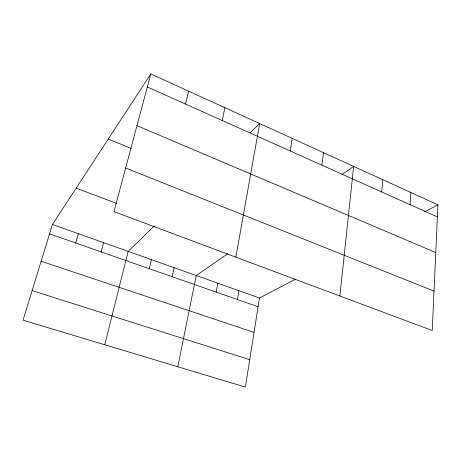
<?xml version="1.0" encoding="UTF-8"?>
<svg xmlns="http://www.w3.org/2000/svg" width="461" height="461" viewBox="0 0 461 461"><rect width="100%" height="100%" fill="white"/><g stroke="black" fill="none" stroke-linecap="round" stroke-linejoin="round"><path stroke-width="0.69" d="M437.95 204.851L432.234 330.502L113.971 211.645L150.805 73.921L437.95 204.851L424.621 211.812M410.054 204.661L410.837 192.491M381.72 191.966L382.763 179.686M339.878 296.014L353.662 166.421L342.033 174.483M321.882 165.159L323.495 152.66M290.257 150.989L292.182 138.386M295.806 279.038L259.491 297.99L245.39 387.079L23.05 320.182L52.421 224.495L150.805 73.921M237.386 299.512L238.907 290.689M235.853 257.163L259.676 123.565L250.069 132.901M216.169 292.095L217.834 283.204M177.802 366.743L196.242 275.545L227.803 253.665M222.208 120.5L224.847 107.684M172.149 276.709L174.114 267.691M149.306 268.723L151.433 259.641M185.541 104.071L188.589 91.151M104.751 344.765L128.181 251.389L154.389 225.907M101.115 251.879L103.592 242.659M75.685 242.987L78.353 233.704M32.132 290.597L249.729 359.666M41.133 261.266L254.046 332.375M49.552 233.848L258.102 306.755M52.421 224.495L259.491 297.99M76.186 188.128L116.495 203.376M125.646 167.994L434.026 291.116M108.266 139.026L131.264 148.477M136.963 125.674L435.783 252.547M147.324 86.95L437.403 216.912"/></g></svg>
